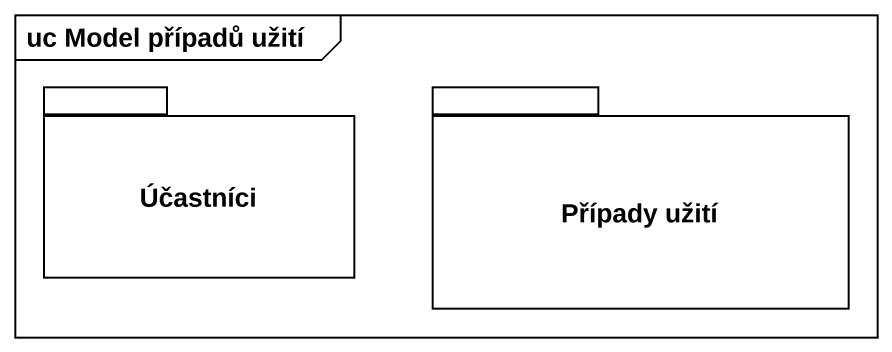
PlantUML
@startuml
mainframe uc Model případů užití
package Účastníci {
}
package "Případy užití" as Případy_užití {
}
@enduml
